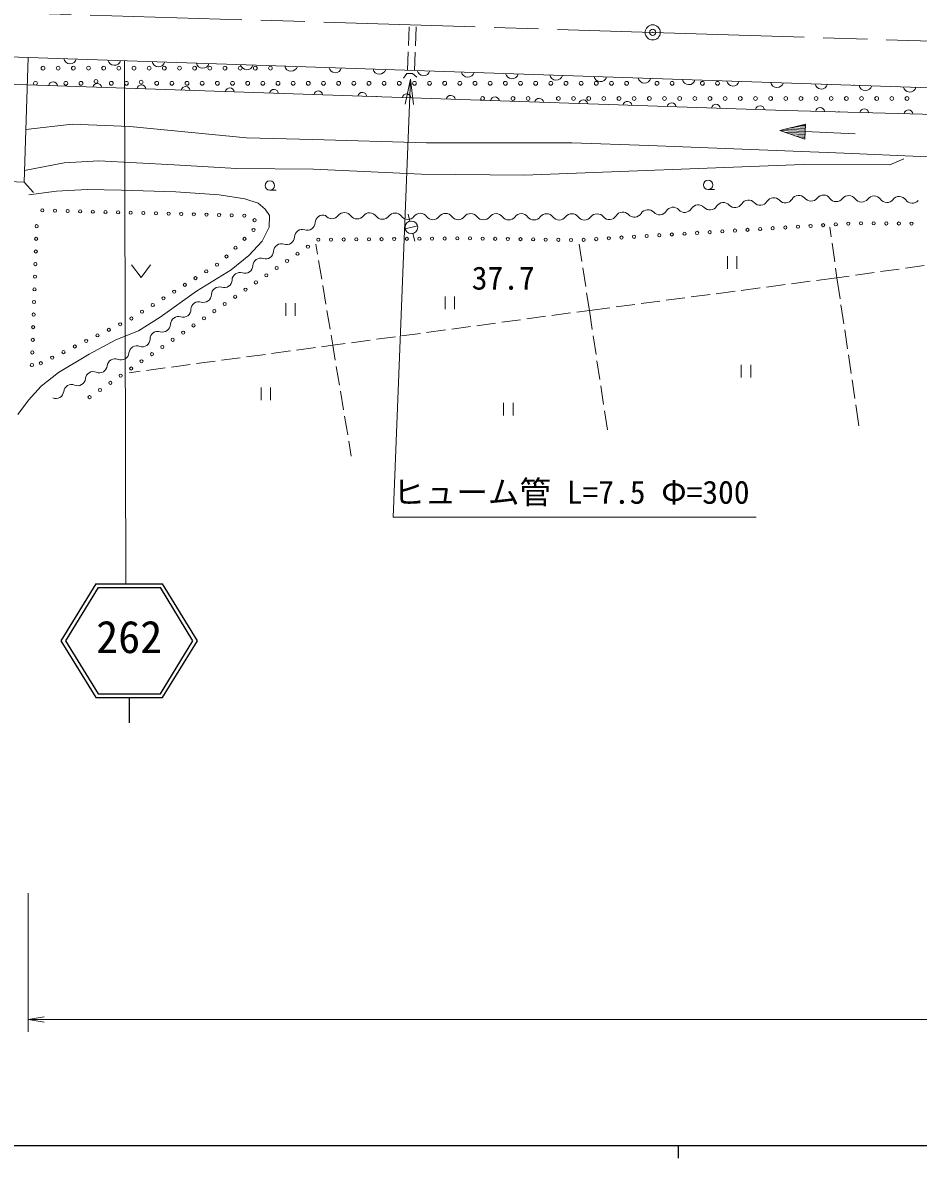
# Model space of a CAD drawing. Units: millimetres at full size, sheet at 1:1000; details may follow other scales. Extents: x 40000 to 680000, y 20000 to 380000.
# Drawn here: x 116110 to 187012, y 204000 to 293936 of the extents above; entities that cross this region are included whole.
import ezdxf
from ezdxf.enums import TextEntityAlignment as Align

# ---------------------------------------------------------------- set-up
doc = ezdxf.new("R2010")
doc.units = ezdxf.units.MM
doc.header["$LTSCALE"] = 1000
doc.header["$PDMODE"] = 32
doc.header["$PDSIZE"] = 500
doc.linetypes.add('CHAIN', pattern=[18.5, 12, -1.5, 3.5, -1.5])
for name, color, linetype, lineweight in [('M-BGD', 7, 'Continuous', 13), ('M-BMK', 2, 'CHAIN', 13), ('M-BMK-SRVR', 3, 'Continuous', 13), ('M-STR-HTXT', 7, 'Continuous', 13), ('M-STR-STRC', 7, 'Continuous', 25), ('M-TTL-BAND', 7, 'Continuous', 25)]:
    doc.layers.add(name, color=color, linetype=linetype, lineweight=lineweight)
doc.layers.add('M-BGD-HTXT', color=7, linetype='Continuous')
doc.styles.add('ＭＳ ゴシック', font='')
doc.styles.get('ＭＳ ゴシック').set_extended_font_data('MS Gothic')

# ---------------------------------------------------------------- blocks, each defined once
blk = doc.blocks.new('open_arrow')
at = {"color": 0, "linetype": 'Continuous', "lineweight": -2}
blk.add_lwpolyline([(7.5, 1.25), (0, 0), (7.5, -1.25)], dxfattribs=at)

msp = doc.modelspace()

# ---------------------------------------------------------------- linework, layer by layer
at = {"layer": 'M-BGD'}
for p, q in [((146693, 293618), (146642, 292119)), ((147201, 292107), (147259, 293605)), ((146625, 291619), (146576, 290181)), ((147125, 290163), (147182, 291607)), ((114182, 291266), (116546, 291192)), ((116225, 281303), (116546, 291192)), ((116493, 289011), (114092, 289067)), ((176054, 285399), (178078, 285910)), ((176054, 285399), (178025, 284712)), ((176054, 285399), (178052, 285311)), ((178046, 285191), (176448, 285262)), ((178057, 285431), (176458, 285501)), ((176842, 285124), (178041, 285071)), ((176863, 285604), (178062, 285551)), ((178067, 285671), (177268, 285706)), ((177673, 285808), (178073, 285791)), ((178025, 284712), (178078, 285910)), ((182012, 285136), (178052, 285311)), ((178036, 284951), (177237, 284987)), ((177631, 284849), (178030, 284832)), ((114407, 281386), (116225, 281303)), ((116225, 281303), (116952, 280493)), ((135674, 280663), (136174, 280663)), ((170376, 280716), (170876, 280716)), ((146760, 278216), (146621, 278765)), ((146398, 277609), (147367, 277854)), ((147005, 277247), (147160, 276635)), ((180126, 276973), (180021, 277734)), ((139450, 275595), (139317, 276387)), ((160381, 275016), (160168, 276408)), ((180399, 274991), (180194, 276477)), ((171896, 275452), (171896, 274452)), ((172646, 274452), (172646, 275452)), ((124731, 274749), (125481, 273749)), ((125481, 273749), (126231, 274749)), ((139781, 273623), (139533, 275102)), ((160683, 273039), (160456, 274522)), ((180572, 273735), (180467, 274496)), ((185495, 274429), (184010, 274220)), ((187475, 274708), (185990, 274499)), ((178455, 273456), (176968, 273260)), ((180572, 273735), (178951, 273521)), ((181534, 273870), (180572, 273735)), ((180818, 272078), (180572, 273735)), ((183515, 274150), (182029, 273940)), ((140113, 271651), (139864, 273130)), ((160971, 271153), (160758, 272545)), ((172507, 272672), (171019, 272476)), ((174489, 272933), (173002, 272738)), ((176472, 273195), (174985, 272999)), ((136932, 271718), (136932, 270718)), ((137682, 270718), (137682, 271718)), ((149551, 272244), (149551, 271244)), ((150301, 271244), (150301, 272244)), ((164575, 271627), (163088, 271432)), ((166558, 271889), (165071, 271693)), ((168541, 272150), (167054, 271954)), ((170524, 272411), (169037, 272215)), ((140444, 269678), (140195, 271157)), ((159485, 270951), (157999, 270749)), ((160971, 271153), (159981, 271018)), ((162592, 271366), (160971, 271153)), ((161201, 269631), (160971, 271153)), ((181111, 270099), (180891, 271583)), ((151558, 269874), (150072, 269672)), ((153540, 270143), (152054, 269941)), ((155522, 270412), (154036, 270210)), ((157504, 270682), (156017, 270480)), ((140659, 268393), (140526, 269185)), ((145613, 269066), (144127, 268864)), ((147595, 269335), (146108, 269133)), ((149577, 269605), (148090, 269403)), ((161499, 267654), (161275, 269137)), ((181405, 268121), (181185, 269605)), ((139283, 268207), (137796, 268006)), ((140659, 268393), (139778, 268274)), ((141649, 268528), (140659, 268393)), ((140856, 267210), (140659, 268393)), ((143631, 268797), (142145, 268595)), ((131355, 267137), (129868, 266936)), ((133337, 267404), (131850, 267203)), ((135319, 267672), (133832, 267471)), ((137301, 267940), (135814, 267739)), ((161798, 265676), (161574, 267159)), ((181698, 266142), (181478, 267626)), ((125409, 266333), (124528, 266215)), ((127391, 266601), (125904, 266400)), ((129373, 266869), (127886, 266668)), ((141185, 265238), (140939, 266717)), ((173001, 266829), (173001, 265829)), ((173751, 265829), (173751, 266829)), ((181992, 264164), (181771, 265648)), ((134987, 265041), (134987, 264041)), ((135737, 264041), (135737, 265041)), ((141514, 263265), (141267, 264744)), ((162096, 263699), (161873, 265182)), ((154178, 263832), (154178, 262832)), ((154928, 262832), (154928, 263832)), ((182311, 262012), (182065, 263669)), ((141843, 261292), (141596, 262772)), ((162401, 261683), (162171, 263204)), ((142122, 259616), (141925, 260799))]:
    msp.add_line(p, q, dxfattribs=at)
for points in [[(116546, 291192), (242113, 286966), (248828, 286466), (256586, 284854), (268257, 281356), (289038, 273719), (294654, 271406), (300309, 268415), (304118, 264816), (305855, 262113), (306166, 261085)], [(146253, 289554), (146525, 289909), (146974, 289926), (147321, 289632)], [(302187, 260681), (301605, 263662), (300733, 265313), (299601, 266404), (297378, 267702), (288333, 271836), (267153, 279646), (255705, 282944), (251421, 283972), (247306, 284694), (216960, 285899), (176508, 286987), (116493, 289011)], [(249572, 277383), (246481, 279851), (243288, 281339), (239701, 282395), (236457, 282814), (221823, 282522), (212789, 282603), (187184, 283328), (181135, 283614), (165681, 284206), (159575, 284435), (148070, 284435), (139083, 284683), (133836, 284816), (124583, 285713), (120023, 285904), (116361, 285487)], [(116254, 282224), (119393, 282851), (122141, 283004), (128093, 282679), (133035, 282393), (139122, 282336), (147688, 281935), (155797, 281859), (177911, 282717), (184761, 282679), (185867, 283156)], [(115724, 262916), (116576, 264048), (117568, 265155), (118955, 266236), (121372, 267686), (123470, 268831), (125264, 269531), (126994, 270612), (129856, 272672), (132616, 274377), (134015, 275496), (135058, 276628), (135631, 277748), (135656, 278676), (135313, 279172), (134753, 279656), (133697, 279986), (131675, 280292), (128228, 280546), (123941, 280686), (121219, 280737), (118790, 280597), (116602, 280304)]]:
    msp.add_lwpolyline(points, dxfattribs=at)
for centre, radius in [((117721, 290336), 150), ((118921, 290336), 150), ((120121, 290336), 150), ((121321, 290336), 150), ((122521, 290336), 150), ((123721, 290336), 150), ((124921, 290336), 150), ((126121, 290336), 150), ((127321, 290336), 150), ((128521, 290336), 150), ((129721, 290336), 150), ((130921, 290336), 150), ((132121, 290336), 150), ((133321, 290336), 150), ((134521, 290336), 150), ((135721, 290336), 150), ((119521, 289136), 150), ((120721, 289136), 150), ((121912, 289286), 150), ((123121, 289136), 150), ((124321, 289136), 150), ((125484, 289223), 150), ((126721, 289136), 150), ((127921, 289136), 150), ((129121, 289136), 150), ((130321, 289136), 150), ((131521, 289136), 150), ((132721, 289136), 150), ((133921, 289136), 150), ((135121, 289136), 150), ((136321, 289136), 150), ((137521, 289136), 150), ((138721, 289136), 150), ((139921, 289136), 150), ((141121, 289136), 150), ((142321, 289136), 150), ((143521, 289136), 150), ((144721, 289136), 150), ((145921, 289136), 150), ((147121, 289136), 150), ((148321, 289136), 150), ((149521, 289136), 150), ((150721, 289136), 150), ((151921, 289136), 150), ((153121, 289136), 150), ((154321, 289136), 150), ((155521, 289136), 150), ((156721, 289136), 150), ((157921, 289136), 150), ((159121, 289136), 150), ((160321, 289136), 150), ((161521, 289136), 150), ((162721, 289136), 150), ((163921, 289136), 150), ((166321, 289136), 150), ((167521, 289136), 150), ((169921, 289136), 150), ((171121, 289136), 150), ((154921, 287936), 150), ((156121, 287936), 150), ((158521, 287936), 150), ((159721, 287936), 150), ((160921, 287936), 150), ((162121, 287936), 150), ((163321, 287936), 150), ((164521, 287936), 150), ((165721, 287936), 150), ((166921, 287936), 150), ((168121, 287936), 150), ((169321, 287936), 150), ((170521, 287936), 150), ((171721, 287936), 150), ((172921, 287936), 150), ((174121, 287936), 150), ((175321, 287936), 150), ((176521, 287936), 150), ((177721, 287936), 150), ((178921, 287936), 150), ((180121, 287936), 150), ((181321, 287936), 150), ((182521, 287936), 150), ((183721, 287936), 150), ((184921, 287936), 150), ((186121, 287936), 150), ((135674, 281038), 375), ((170376, 281091), 375), ((117663, 279071), 125), ((118663, 279045), 125), ((119663, 279020), 125), ((120662, 278994), 125), ((121662, 278968), 125), ((122662, 278942), 125), ((123661, 278917), 125), ((124661, 278891), 125), ((125661, 278865), 125), ((126660, 278840), 125), ((127660, 278814), 125), ((128660, 278788), 125), ((129659, 278763), 125), ((130659, 278737), 125), ((131659, 278711), 125), ((132659, 278686), 125), ((117213, 277818), 125), ((133658, 278660), 125), ((134465, 278298), 125), ((146882, 277731), 500), ((177486, 277781), 125), ((178484, 277843), 125), ((179482, 277904), 125), ((180480, 277966), 125), ((181478, 278027), 125), ((182477, 278051), 125), ((183477, 278045), 125), ((184477, 278039), 125), ((185477, 278033), 125), ((186477, 278027), 125), ((134380, 277522), 125), ((163512, 276921), 125), ((164510, 276983), 125), ((165508, 277044), 125), ((166506, 277105), 125), ((167504, 277167), 125), ((168503, 277228), 125), ((169501, 277290), 125), ((170499, 277351), 125), ((171497, 277413), 125), ((172495, 277474), 125), ((173493, 277536), 125), ((174491, 277597), 125), ((175489, 277659), 125), ((176487, 277720), 125), ((117179, 276818), 125), ((132954, 276120), 125), ((133667, 276821), 125), ((138688, 276206), 125), ((139520, 276748), 125), ((140520, 276758), 125), ((141520, 276768), 125), ((142520, 276777), 125), ((143520, 276787), 125), ((144520, 276797), 125), ((145520, 276807), 125), ((146520, 276817), 125), ((147519, 276827), 125), ((148519, 276837), 125), ((149519, 276847), 125), ((150519, 276857), 125), ((151519, 276853), 125), ((152519, 276838), 125), ((153519, 276822), 125), ((154519, 276807), 125), ((155519, 276791), 125), ((156519, 276776), 125), ((157519, 276760), 125), ((158518, 276745), 125), ((159518, 276729), 125), ((160518, 276737), 125), ((161516, 276798), 125), ((162514, 276860), 125), ((117145, 275819), 125), ((132240, 275419), 125), ((137865, 275639), 125), ((117110, 274819), 125), ((130639, 274239), 125), ((131486, 274771), 125), ((136219, 274503), 125), ((137042, 275071), 125), ((117076, 273820), 125), ((129792, 273706), 125), ((134572, 273367), 125), ((135396, 273935), 125), ((117042, 272820), 125), ((128099, 272642), 125), ((128946, 273174), 125), ((133749, 272800), 125), ((117008, 271821), 125), ((126406, 271578), 125), ((127253, 272110), 125), ((132103, 271664), 125), ((132926, 272232), 125), ((116973, 270822), 125), ((125559, 271045), 125), ((131280, 271096), 125), ((116939, 269822), 125), ((123825, 270055), 125), ((124713, 270513), 125), ((129633, 269961), 125), ((130457, 270528), 125), ((116905, 268823), 125), ((122030, 269173), 125), ((122927, 269614), 125), ((127987, 268825), 125), ((128810, 269393), 125), ((120235, 268291), 125), ((121132, 268732), 125), ((127164, 268257), 125), ((116871, 267823), 125), ((118440, 267409), 125), ((119337, 267850), 125), ((125518, 267122), 125), ((126341, 267689), 125), ((116836, 266824), 125), ((117542, 266968), 125), ((124694, 266554), 125), ((123048, 265418), 125), ((123871, 265986), 125), ((122225, 264850), 125), ((121402, 264283), 125)]:
    msp.add_circle(centre, radius, dxfattribs=at)
for centre, radius, start, end in [((119867, 291192), 512, 190.75295, 345.39218), ((123365, 291075), 512, 190.75295, 345.39218), ((126863, 290957), 512, 190.75295, 345.39218), ((130361, 290839), 512, 190.75295, 345.39218), ((133859, 290722), 512, 190.75295, 345.39218), ((137357, 290604), 512, 190.75295, 345.39218), ((140855, 290486), 512, 190.75295, 345.39218), ((144353, 290368), 512, 190.75295, 345.39218), ((147851, 290251), 512, 190.75295, 345.39218), ((151349, 290133), 512, 190.75295, 345.39218), ((154847, 290015), 512, 190.75295, 345.39218), ((158345, 289898), 512, 190.75295, 345.39218), ((161843, 289780), 512, 190.75295, 345.39218), ((117121, 289136), 150, 279.50791, 256.63038), ((118514, 288888), 354, 6.86655, 169.27173), ((122012, 288770), 354, 6.86655, 169.27173), ((125510, 288652), 354, 6.86655, 169.27173), ((129008, 288534), 354, 6.86655, 169.27173), ((132506, 288416), 354, 6.86655, 169.27173), ((165341, 289662), 512, 190.75295, 345.39218), ((168839, 289544), 512, 190.75295, 345.39218), ((172337, 289427), 512, 190.75295, 345.39218), ((175835, 289309), 512, 190.75295, 345.39218), ((179333, 289191), 512, 190.75295, 345.39218), ((181921, 289136), 150, 252.96436, 283.18077), ((182831, 289073), 512, 190.75295, 345.39218), ((186330, 288956), 512, 190.75295, 345.39218), ((136004, 288299), 354, 6.86655, 169.27173), ((139502, 288181), 354, 6.86655, 169.27173), ((143000, 288063), 354, 6.86655, 169.27173), ((144121, 287936), 150, 69.96571, 106.17257), ((146498, 287945), 354, 6.86655, 169.27173), ((149996, 287827), 354, 6.86655, 169.27173), ((152521, 287936), 150, 288.62394, 247.51434), ((153495, 287709), 354, 6.86655, 169.27173), ((156993, 287591), 354, 6.86655, 169.27173), ((160491, 287473), 354, 6.86655, 169.27173), ((163989, 287355), 354, 6.86655, 169.27173), ((167487, 287237), 354, 6.86655, 169.27173), ((170985, 287119), 354, 6.86655, 169.27173), ((174483, 287001), 354, 6.86655, 169.27173), ((179239, 286860), 354, 7.25669, 169.66187), ((182738, 286766), 354, 7.25669, 169.66187), ((186237, 286671), 354, 7.25669, 169.66187), ((180721, 286736), 150, 64.84152, 112.07705), ((173571, 279263), 625, 42.29502, 148.55522), ((174495, 280104), 625, 222.29502, 328.55522), ((175562, 279452), 625, 42.29502, 148.55522), ((176486, 280293), 625, 222.29502, 328.55522), ((177553, 279641), 625, 42.29502, 148.55522), ((178522, 280428), 625, 215.83759, 322.0978), ((179508, 279660), 625, 35.83759, 142.0978), ((180521, 280392), 625, 215.83759, 322.0978), ((181508, 279624), 625, 35.83759, 142.0978), ((182521, 280356), 625, 215.83759, 322.0978), ((183507, 279588), 625, 35.83759, 142.0978), ((184521, 280320), 625, 215.83759, 322.0978), ((185507, 279552), 625, 35.83759, 142.0978), ((186534, 280264), 625, 213.59915, 319.85935), ((141583, 278278), 625, 36.26431, 142.52451), ((143583, 278257), 625, 36.26431, 142.52451), ((145583, 278236), 625, 36.26431, 142.52451), ((147583, 278215), 625, 36.26431, 142.52451), ((149586, 278206), 625, 36.72673, 142.98694), ((151586, 278201), 625, 36.72673, 142.98694), ((153586, 278196), 625, 36.72673, 142.98694), ((155586, 278191), 625, 36.72673, 142.98694), ((157586, 278186), 625, 36.72673, 142.98694), ((159586, 278181), 625, 36.72673, 142.98694), ((163616, 278318), 625, 42.29502, 148.55522), ((164540, 279159), 625, 222.29502, 328.55522), ((165607, 278507), 625, 42.29502, 148.55522), ((166531, 279348), 625, 222.29502, 328.55522), ((167598, 278696), 625, 42.29502, 148.55522), ((168522, 279537), 625, 222.29502, 328.55522), ((169589, 278885), 625, 42.29502, 148.55522), ((170513, 279726), 625, 222.29502, 328.55522), ((171580, 279074), 625, 42.29502, 148.55522), ((172504, 279915), 625, 222.29502, 328.55522), ((138640, 278125), 625, 251.51042, 357.77062), ((139889, 278076), 625, 71.51042, 177.77062), ((140591, 279039), 625, 216.26431, 322.52451), ((142591, 279017), 625, 216.26431, 322.52451), ((144591, 278996), 625, 216.26431, 322.52451), ((146591, 278975), 625, 216.26431, 322.52451), ((148588, 278958), 625, 216.72673, 322.98694), ((150588, 278953), 625, 216.72673, 322.98694), ((152588, 278948), 625, 216.72673, 322.98694), ((154588, 278943), 625, 216.72673, 322.98694), ((156588, 278938), 625, 216.72673, 322.98694), ((158588, 278933), 625, 216.72673, 322.98694), ((160588, 278928), 625, 216.72673, 322.98694), ((161586, 278176), 625, 36.72673, 142.98694), ((162549, 278970), 625, 222.29502, 328.55522), ((138244, 276939), 625, 71.51042, 177.77062), ((136598, 275802), 625, 71.51042, 177.77062), ((136995, 276988), 625, 251.51042, 357.77062), ((134953, 274666), 625, 71.51042, 177.77062), ((135349, 275851), 625, 251.51042, 357.77062), ((133704, 274714), 625, 251.51042, 357.77062), ((132058, 273577), 625, 251.51042, 357.77062), ((133307, 273529), 625, 71.51042, 177.77062), ((131675, 272388), 625, 72.76886, 179.02906), ((130055, 271215), 625, 72.76886, 179.02906), ((130425, 272409), 625, 252.76886, 359.02906), ((128805, 271236), 625, 252.76886, 359.02906), ((127185, 270063), 625, 252.76886, 359.02906), ((128435, 270042), 625, 72.76886, 179.02906), ((126814, 268869), 625, 72.76886, 179.02906), ((125140, 267716), 625, 67.49834, 173.75854), ((125565, 268891), 625, 252.76886, 359.02906), ((123419, 266697), 625, 67.49834, 173.75854), ((123898, 267852), 625, 247.49834, 353.75854), ((121698, 265678), 625, 67.49834, 173.75854), ((122177, 266833), 625, 247.49834, 353.75854), ((120456, 265814), 625, 247.49834, 353.75854), ((118735, 264795), 625, 247.49834, 353.75854), ((119977, 264659), 625, 67.49834, 173.75854)]:
    msp.add_arc(centre, radius, start, end, dxfattribs=at)
at = {"layer": 'M-BMK'}
for p, q in [((65984, 296263), (165987, 293168)), ((165987, 293168), (235650, 290984))]:
    msp.add_line(p, q, dxfattribs=at)
at = {"layer": 'M-BMK-SRVR'}
msp.add_circle((165987, 293168), 600, dxfattribs=at)
msp.add_point((165987, 293168), dxfattribs=at)
at = {"layer": 'M-STR-HTXT'}
for p, q in [((116546, 225000), (116546, 214002)), ((116546, 215002), (306166, 215002))]:
    msp.add_line(p, q, dxfattribs=at)
msp.add_lwpolyline([(146801, 289464), (145436, 254786), (174186, 254786)], dxfattribs=at)
at = {"layer": 'M-STR-STRC', "lineweight": 13}
msp.add_line((124160, 290935), (124285, 249493), dxfattribs=at)
at = {"layer": 'M-STR-STRC'}
for p, q in [((121903, 249493), (119139, 244993)), ((122071, 249193), (119491, 244993)), ((121903, 249493), (127175, 249493)), ((122071, 249193), (127007, 249193)), ((129587, 244993), (127007, 249193)), ((129939, 244993), (127175, 249493)), ((119139, 244993), (121903, 240493)), ((119491, 244993), (122071, 240793)), ((127007, 240793), (129587, 244993)), ((127175, 240493), (129939, 244993)), ((121903, 240493), (127175, 240493)), ((122071, 240793), (127007, 240793)), ((124539, 240493), (124539, 238493))]:
    msp.add_line(p, q, dxfattribs=at)
at = {"layer": 'M-TTL-BAND'}
for p, q in [((40000, 205000), (579000, 205000)), ((168000, 205000), (168000, 204000))]:
    msp.add_line(p, q, dxfattribs=at)

# ---------------------------------------------------------------- block references
at = {"layer": 'M-STR-HTXT', "xscale": 267, "yscale": 267, "rotation": 267.7}
msp.add_blockref('open_arrow', (146801, 289464), dxfattribs=at)
at = {"layer": 'M-STR-HTXT', "xscale": 167, "yscale": 167}
msp.add_blockref('open_arrow', (116546, 215002), dxfattribs=at)

# ---------------------------------------------------------------- texts
at = {"layer": 'M-BGD-HTXT', "style": 'ＭＳ ゴシック'}
msp.add_text('37.7', height=1833, dxfattribs=at).set_placement((154153, 272246), align=Align.BOTTOM_CENTER)
at = {"layer": 'M-STR-HTXT', "style": 'ＭＳ ゴシック'}
msp.add_text('ヒューム管 L=7.5 Φ=300', height=1833, dxfattribs=at).set_placement((145436, 255286), align=Align.BOTTOM_LEFT)
at = {"layer": 'M-STR-STRC', "style": 'ＭＳ ゴシック'}
msp.add_text('262', height=2566, dxfattribs=at).set_placement((124539, 243243), align=Align.BOTTOM_CENTER)

doc.saveas('drawing.dxf')
